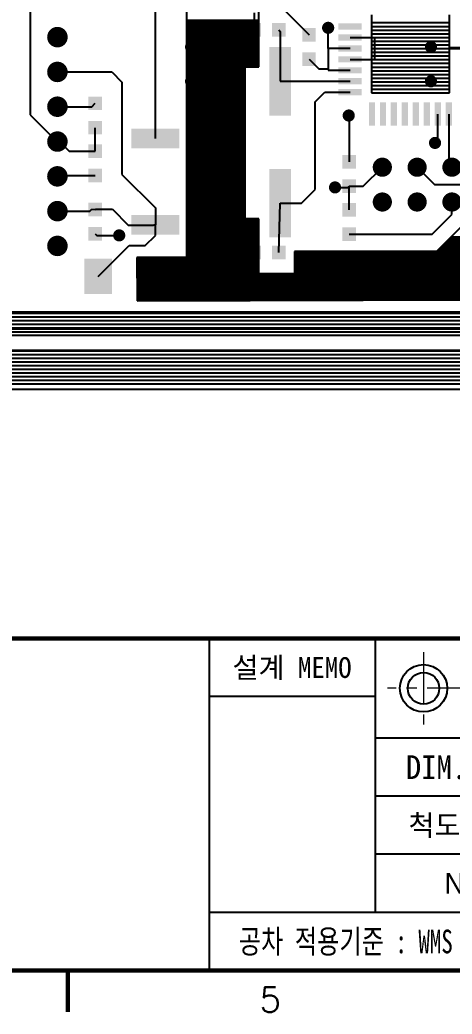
# Model space of a CAD drawing. Extents: x 295 to 953, y 10 to 290.
# Drawn here: x 681.2 to 733.3, y 9.8 to 129.5 of the extents above; entities that cross this region are included whole.
import ezdxf
from ezdxf.enums import TextEntityAlignment as Align

# ---------------------------------------------------------------- set-up
doc = ezdxf.new("R2010")
doc.units = 0
doc.header["$LTSCALE"] = 5
doc.header["$MEASUREMENT"] = 0
doc.linetypes.add('CENTER', pattern=[2, 1.25, -0.25, 0.25, -0.25])
doc.layers.get('0').update_dxf_attribs({"linetype": 'CONTINUOUS', "lineweight": 25})
doc.layers.add('2', color=2, linetype='CENTER', lineweight=13)
for name, color, linetype in [('COMP_GB', 1, 'CONTINUOUS'), ('SHEET', 3, 'CONTINUOUS'), ('문자', 4, 'CONTINUOUS'), ('테두리', 3, 'CONTINUOUS')]:
    doc.layers.add(name, color=color, linetype=linetype)
doc.styles.get("Standard").update_dxf_attribs({"font": 'simplex.shx'})
doc.styles.add('굴림', font='')
doc.styles.add('굴림체', font='')
doc.styles.get('굴림').set_extended_font_data('Gulim')
doc.styles.get('굴림체').set_extended_font_data('GulimChe')

# ---------------------------------------------------------------- blocks, each defined once
blk = doc.blocks.new('C')
at = {"layer": '2'}
for p, q in [((252.83, 53.35), (252.83, 44.65)), ((269.53, 49), (248.48, 49))]:
    blk.add_line(p, q, dxfattribs=at)
at = {"layer": 'SHEET'}
for p, q in [((227, 55), (227, 15)), ((247, 55), (247, 22)), ((247, 48), (227, 48)), ((333, 43), (247, 43)), ((333, 36), (247, 36)), ((311, 29), (247, 29)), ((311, 22), (227, 22))]:
    blk.add_line(p, q, dxfattribs=at)
at = {"layer": 'SHEET', "color": 4}
for radius in [2.85, 1.9]:
    blk.add_circle((252.83, 49), radius, dxfattribs=at)
at = {"layer": '테두리', "const_width": 0.5}
for points in [[(15, 285), (15, 15), (405, 15), (405, 285), (15, 285)], [(15, 55), (405, 55)], [(210, 10), (210, 15)]]:
    blk.add_lwpolyline(points, dxfattribs=at)
at = {"layer": '문자', "style": '굴림체'}
for s, height, p in [('설계 MEMO', 2.5, (237, 51.5)), ('DIM.IN mm', 2.85, (259, 39.5)), ('척도 SCALE', 2.5, (259, 32.5))]:
    blk.add_text(s, height=height, dxfattribs=at).set_placement(p, align=Align.MIDDLE_CENTER)
at = {"layer": '문자', "style": '굴림체', "width": 0.75}
blk.add_text('공차 적용기준 : WMS C 40201', height=2.85, dxfattribs=at).set_placement((249, 18.5), align=Align.MIDDLE_CENTER)
at = {"layer": '문자'}
blk.add_text('5', height=3, dxfattribs=at).set_placement((234.38, 11.5), align=Align.MIDDLE)

msp = doc.modelspace()

# ---------------------------------------------------------------- linework, layer by layer
for points, const_width in [([(685.11, 127.44, 1), (686.34, 127.44, 1)], 1.24), ([(717.96, 128.56, 1), (718.69, 128.56, 1)], 0.733), ([(701.46, 126.25, 1), (702.19, 126.25, 1)], 0.733), ([(705.59, 126.25, 1), (706.32, 126.25, 1)], 0.733), ([(730.34, 126.25, 1), (731.07, 126.25, 1)], 0.733), ([(685.11, 123.25, 1), (686.34, 123.25, 1)], 1.24), ([(701.46, 122.12, 1), (702.19, 122.12, 1)], 0.733), ([(705.59, 122.12, 1), (706.32, 122.12, 1)], 0.733), ([(730.34, 122.12, 1), (731.07, 122.12, 1)], 0.733), ([(685.11, 119.06, 1), (686.34, 119.06, 1)], 1.24), ([(702.62, 118, 1), (703.35, 118, 1)], 0.733), ([(705.59, 118, 1), (706.32, 118, 1)], 0.733), ([(720.44, 118, 1), (721.17, 118, 1)], 0.733), ([(685.11, 114.86, 1), (686.34, 114.86, 1)], 1.24), ([(730.83, 114.7, 1), (731.56, 114.7, 1)], 0.733), ([(702.62, 113.88, 1), (703.35, 113.88, 1)], 0.733), ([(705.59, 113.88, 1), (706.32, 113.88, 1)], 0.733), ([(724.27, 111.77, 1), (725.43, 111.77, 1)], 1.15), ([(728.46, 111.77, 1), (729.62, 111.77, 1)], 1.15), ([(732.65, 111.77, 1), (733.81, 111.77, 1)], 1.15), ([(685.11, 110.67, 1), (686.34, 110.67, 1)], 1.24), ([(702.78, 109.75, 1), (703.51, 109.75, 1)], 0.733), ([(705.59, 109.75, 1), (706.32, 109.75, 1)], 0.733), ([(718.79, 109.34, 1), (719.52, 109.34, 1)], 0.733), ([(724.27, 107.58, 1), (725.43, 107.58, 1)], 1.15), ([(728.46, 107.58, 1), (729.62, 107.58, 1)], 1.15), ([(732.65, 107.58, 1), (733.81, 107.58, 1)], 1.15), ([(685.11, 106.48, 1), (686.34, 106.48, 1)], 1.24), ([(702.78, 105.62, 1), (703.51, 105.62, 1)], 0.733), ([(705.59, 105.62, 1), (706.32, 105.62, 1)], 0.733), ([(692.8, 103.56, 1), (693.53, 103.56, 1)], 0.733), ([(685.11, 102.29, 1), (686.34, 102.29, 1)], 1.24), ([(702.95, 101.33, 1), (703.68, 101.33, 1)], 0.733), ([(705.59, 101.5, 1), (706.32, 101.5, 1)], 0.733), ([(701.46, 97.38, 1), (702.19, 97.38, 1)], 0.733), ([(705.59, 97.38, 1), (706.32, 97.38, 1)], 0.733), ([(709.71, 97.38, 1), (710.44, 97.38, 1)], 0.733), ([(713.84, 97.38, 1), (714.57, 97.38, 1)], 0.733), ([(717.96, 97.38, 1), (718.69, 97.38, 1)], 0.733), ([(722.09, 97.38, 1), (722.82, 97.38, 1)], 0.733), ([(726.21, 97.38, 1), (726.94, 97.38, 1)], 0.733), ([(730.34, 97.38, 1), (731.07, 97.38, 1)], 0.733)]:
    msp.add_lwpolyline(points, format="xyb", close=True, dxfattribs=dict(const_width=const_width))
for points in [[(710.25, 129.13), (710.25, 127.5), (708.62, 129.13), (708.62, 127.5)], [(713.19, 129.13), (713.19, 127.5), (711.55, 129.13), (711.55, 127.5)], [(716.83, 128.53), (716.83, 126.9), (715.2, 128.53), (715.2, 126.9)], [(722.37, 129.1), (722.37, 128.35), (719.56, 129.1), (719.56, 128.35)], [(722.37, 127.78), (722.37, 127.03), (719.56, 127.78), (719.56, 127.03)], [(713.87, 126.25), (713.87, 118), (711.23, 126.25), (711.23, 118)], [(722.37, 126.46), (722.37, 125.71), (719.56, 126.46), (719.56, 125.71)], [(716.83, 125.6), (716.83, 123.97), (715.2, 125.6), (715.2, 123.97)], [(722.37, 125.14), (722.37, 124.39), (719.56, 125.14), (719.56, 124.39)], [(722.37, 123.82), (722.37, 123.07), (719.56, 123.82), (719.56, 123.07)], [(722.37, 122.5), (722.37, 121.75), (719.56, 122.5), (719.56, 121.75)], [(722.37, 121.18), (722.37, 120.43), (719.56, 121.18), (719.56, 120.43)], [(691.09, 120.28), (691.09, 118.65), (689.46, 120.28), (689.46, 118.65)], [(723.98, 119.57), (723.98, 116.76), (723.23, 119.57), (723.23, 116.76)], [(725.3, 119.57), (725.3, 116.76), (724.55, 119.57), (724.55, 116.76)], [(726.62, 119.57), (726.62, 116.76), (725.87, 119.57), (725.87, 116.76)], [(727.94, 119.57), (727.94, 116.76), (727.19, 119.57), (727.19, 116.76)], [(729.26, 119.57), (729.26, 116.76), (728.51, 119.57), (728.51, 116.76)], [(730.58, 119.57), (730.58, 116.76), (729.83, 119.57), (729.83, 116.76)], [(731.9, 119.57), (731.9, 116.76), (731.15, 119.57), (731.15, 116.76)], [(733.22, 119.57), (733.22, 116.76), (732.47, 119.57), (732.47, 116.76)], [(691.09, 117.35), (691.09, 115.72), (689.46, 117.35), (689.46, 115.72)], [(700.41, 116.42), (700.41, 114.03), (694.63, 116.42), (694.63, 114.03)], [(691.09, 114.51), (691.09, 112.87), (689.46, 114.51), (689.46, 112.87)], [(721.67, 113.23), (721.67, 111.6), (720.04, 113.23), (720.04, 111.6)], [(691.09, 111.58), (691.09, 109.94), (689.46, 111.58), (689.46, 109.94)], [(713.87, 111.57), (713.87, 103.31), (711.23, 111.57), (711.23, 103.31)], [(721.67, 110.3), (721.67, 108.67), (720.04, 110.3), (720.04, 108.67)], [(691.09, 107.5), (691.09, 105.86), (689.46, 107.5), (689.46, 105.86)], [(721.67, 107.46), (721.67, 105.82), (720.04, 107.46), (720.04, 105.82)], [(700.41, 106.02), (700.41, 103.63), (694.63, 106.02), (694.63, 103.63)], [(691.09, 104.56), (691.09, 102.93), (689.46, 104.56), (689.46, 102.93)], [(721.67, 104.52), (721.67, 102.89), (720.04, 104.52), (720.04, 102.89)], [(710.25, 102.32), (710.25, 100.68), (708.62, 102.32), (708.62, 100.68)], [(713.19, 102.32), (713.19, 100.68), (711.55, 102.32), (711.55, 100.68)], [(692.29, 100.75), (692.29, 96.48), (688.98, 100.75), (688.98, 96.48)], [(699, 100.75), (699, 96.48), (695.69, 100.75), (695.69, 96.48)]]:
    msp.add_solid(points)
at = {"layer": 'COMP_GB', "color": 7}
for p, q in [((682.44, 145.11), (682.44, 118.07)), ((709.99, 123.86), (709.99, 133.64)), ((697.52, 115.22), (697.52, 132.03)), ((701.25, 132.35), (701.25, 100.9)), ((713.05, 130.69), (716.02, 127.72)), ((701.25, 129.49), (709.99, 129.49)), ((709.44, 128.31), (709.44, 130.38)), ((723.53, 130.13), (723.53, 120.72)), ((732.93, 126.17), (732.93, 130.13)), ((701.25, 129.34), (709.99, 129.34)), ((701.25, 129.19), (709.99, 129.19)), ((701.25, 129.04), (709.99, 129.04)), ((701.25, 128.89), (709.99, 128.89)), ((701.25, 128.73), (709.99, 128.73)), ((701.25, 128.58), (709.99, 128.58)), ((701.25, 128.43), (709.99, 128.43)), ((701.25, 128.28), (709.99, 128.28)), ((712.37, 128.31), (712.55, 128.13)), ((718.33, 126.08), (718.33, 128.56)), ((723.53, 129.19), (732.93, 129.19)), ((723.53, 128.74), (732.93, 128.74)), ((723.53, 128.3), (732.93, 128.3)), ((701.25, 128.13), (709.99, 128.13)), ((701.25, 127.98), (709.99, 127.98)), ((701.25, 127.83), (709.99, 127.83)), ((701.25, 127.68), (709.99, 127.68)), ((701.25, 127.53), (709.99, 127.53)), ((701.25, 127.38), (709.99, 127.38)), ((701.25, 127.23), (709.99, 127.23)), ((701.25, 127.08), (709.99, 127.08)), ((712.55, 128.13), (712.55, 122.12)), ((720.97, 127.4), (723.94, 127.4)), ((723.53, 127.85), (732.93, 127.85)), ((723.53, 127.4), (732.93, 127.4)), ((723.53, 126.96), (732.93, 126.96)), ((723.94, 124.76), (723.94, 127.4)), ((701.25, 126.92), (709.99, 126.92)), ((701.25, 126.77), (709.99, 126.77)), ((701.25, 126.62), (709.99, 126.62)), ((701.25, 126.47), (709.99, 126.47)), ((701.25, 126.32), (709.99, 126.32)), ((701.25, 126.17), (709.99, 126.17)), ((701.25, 126.02), (709.99, 126.02)), ((701.25, 125.87), (709.99, 125.87)), ((720.97, 126.08), (718.33, 126.08)), ((718.33, 126.08), (718.33, 123.61)), ((723.53, 126.51), (732.93, 126.51)), ((723.53, 126.07), (732.93, 126.07)), ((737.86, 126.17), (732.93, 126.17)), ((732.93, 120.72), (732.93, 126.08)), ((732.93, 126.08), (737.82, 126.08)), ((701.25, 125.72), (709.99, 125.72)), ((701.25, 125.57), (709.99, 125.57)), ((701.25, 125.42), (709.99, 125.42)), ((701.25, 125.26), (709.99, 125.26)), ((701.25, 125.11), (709.99, 125.11)), ((701.25, 124.96), (709.99, 124.96)), ((701.25, 124.81), (709.99, 124.81)), ((701.25, 124.66), (709.99, 124.66)), ((716.02, 124.78), (717.19, 123.61)), ((720.97, 124.76), (723.94, 124.76)), ((723.53, 125.62), (732.93, 125.62)), ((723.53, 125.18), (732.93, 125.18)), ((723.53, 124.73), (732.93, 124.73)), ((701.25, 124.51), (709.99, 124.51)), ((701.25, 124.36), (709.99, 124.36)), ((701.25, 124.21), (709.99, 124.21)), ((701.25, 124.06), (709.99, 124.06)), ((701.25, 123.91), (709.99, 123.91)), ((701.25, 123.76), (708.34, 123.76)), ((701.25, 123.61), (708.34, 123.61)), ((701.25, 123.45), (708.34, 123.45)), ((708.34, 105.54), (708.34, 123.86)), ((708.34, 123.86), (709.99, 123.86)), ((717.19, 123.61), (718.33, 123.61)), ((718.33, 123.61), (718.33, 123.45)), ((718.33, 123.45), (720.97, 123.45)), ((723.53, 124.29), (732.93, 124.29)), ((723.53, 123.84), (732.93, 123.84)), ((723.53, 123.39), (732.93, 123.39)), ((685.72, 123.25), (692.27, 123.25)), ((692.27, 123.25), (693.49, 122.03)), ((701.25, 123.3), (708.34, 123.3)), ((701.25, 123.15), (708.34, 123.15)), ((701.25, 123), (708.34, 123)), ((701.25, 122.85), (708.34, 122.85)), ((701.25, 122.7), (708.34, 122.7)), ((701.25, 122.55), (708.34, 122.55)), ((701.25, 122.4), (708.34, 122.4)), ((701.25, 122.25), (708.34, 122.25)), ((723.53, 122.95), (732.93, 122.95)), ((723.53, 122.5), (732.93, 122.5)), ((693.49, 122.03), (693.49, 110.9)), ((701.25, 122.1), (708.34, 122.1)), ((701.25, 121.95), (708.34, 121.95)), ((701.25, 121.79), (708.34, 121.79)), ((701.25, 121.64), (708.34, 121.64)), ((701.25, 121.49), (708.34, 121.49)), ((701.25, 121.34), (708.34, 121.34)), ((701.25, 121.19), (708.34, 121.19)), ((701.25, 121.04), (708.34, 121.04)), ((712.55, 122.12), (720.97, 122.12)), ((723.53, 122.06), (732.93, 122.06)), ((723.53, 121.61), (732.93, 121.61)), ((723.53, 121.17), (732.93, 121.17)), ((701.25, 120.89), (708.34, 120.89)), ((701.25, 120.74), (708.34, 120.74)), ((701.25, 120.59), (708.34, 120.59)), ((701.25, 120.44), (708.34, 120.44)), ((701.25, 120.29), (708.34, 120.29)), ((701.25, 120.13), (708.34, 120.13)), ((701.25, 119.98), (708.34, 119.98)), ((701.25, 119.83), (708.34, 119.83)), ((716.76, 119.65), (717.92, 120.8)), ((717.92, 120.8), (720.97, 120.8)), ((723.53, 120.72), (732.93, 120.72)), ((685.72, 119.06), (689.87, 119.06)), ((689.87, 119.06), (690.28, 119.47)), ((701.25, 119.68), (708.34, 119.68)), ((701.25, 119.53), (708.34, 119.53)), ((701.25, 119.38), (708.34, 119.38)), ((701.25, 119.23), (708.34, 119.23)), ((701.25, 119.08), (708.34, 119.08)), ((701.25, 118.93), (708.34, 118.93)), ((701.25, 118.78), (708.34, 118.78)), ((701.25, 118.63), (708.34, 118.63)), ((716.76, 109.09), (716.76, 119.65)), ((682.44, 118.07), (685.64, 114.86)), ((701.25, 118.48), (708.34, 118.48)), ((701.25, 118.32), (708.34, 118.32)), ((701.25, 118.17), (708.34, 118.17)), ((701.25, 118.02), (708.34, 118.02)), ((701.25, 117.87), (708.34, 117.87)), ((701.25, 117.72), (708.34, 117.72)), ((701.25, 117.57), (708.34, 117.57)), ((701.25, 117.42), (708.34, 117.42)), ((720.8, 118), (720.86, 117.95)), ((720.86, 117.95), (720.86, 112.42)), ((731.53, 115.03), (731.53, 118.16)), ((732.85, 118.16), (732.85, 112.16)), ((690.28, 113.69), (690.28, 116.53)), ((701.25, 117.27), (708.34, 117.27)), ((701.25, 117.12), (708.34, 117.12)), ((701.25, 116.97), (708.34, 116.97)), ((701.25, 116.82), (708.34, 116.82)), ((701.25, 116.66), (708.34, 116.66)), ((701.25, 116.51), (708.34, 116.51)), ((701.25, 116.36), (708.34, 116.36)), ((701.25, 116.21), (708.34, 116.21)), ((701.25, 116.06), (708.34, 116.06)), ((701.25, 115.91), (708.34, 115.91)), ((701.25, 115.76), (708.34, 115.76)), ((701.25, 115.61), (708.34, 115.61)), ((701.25, 115.46), (708.34, 115.46)), ((701.25, 115.31), (708.34, 115.31)), ((701.25, 115.16), (708.34, 115.16)), ((701.25, 115.01), (708.34, 115.01)), ((731.2, 114.7), (731.53, 115.03)), ((685.64, 114.86), (685.72, 114.86)), ((685.72, 114.86), (685.95, 114.86)), ((685.95, 114.86), (687.13, 113.69)), ((701.25, 114.85), (708.34, 114.85)), ((701.25, 114.7), (708.34, 114.7)), ((701.25, 114.55), (708.34, 114.55)), ((701.25, 114.4), (708.34, 114.4)), ((701.25, 114.25), (708.34, 114.25)), ((701.25, 114.1), (708.34, 114.1)), ((701.25, 113.95), (708.34, 113.95)), ((701.25, 113.8), (708.34, 113.8)), ((687.13, 113.69), (690.28, 113.69)), ((701.25, 113.65), (708.34, 113.65)), ((701.25, 113.5), (708.34, 113.5)), ((701.25, 113.35), (708.34, 113.35)), ((701.25, 113.19), (708.34, 113.19)), ((701.25, 113.04), (708.34, 113.04)), ((701.25, 112.89), (708.34, 112.89)), ((701.25, 112.74), (708.34, 112.74)), ((701.25, 112.59), (708.34, 112.59)), ((701.25, 112.44), (708.34, 112.44)), ((701.25, 112.29), (708.34, 112.29)), ((701.25, 112.14), (708.34, 112.14)), ((701.25, 111.99), (708.34, 111.99)), ((701.25, 111.84), (708.34, 111.84)), ((701.25, 111.69), (708.34, 111.69)), ((701.25, 111.53), (708.34, 111.53)), ((722.56, 109.48), (724.85, 111.77)), ((729.04, 111.77), (731.12, 109.7)), ((732.85, 112.16), (733.23, 111.77)), ((685.72, 110.67), (685.81, 110.76)), ((685.81, 110.76), (690.28, 110.76)), ((693.49, 110.9), (697.52, 106.86)), ((701.25, 111.38), (708.34, 111.38)), ((701.25, 111.23), (708.34, 111.23)), ((701.25, 111.08), (708.34, 111.08)), ((701.25, 110.93), (708.34, 110.93)), ((701.25, 110.78), (708.34, 110.78)), ((701.25, 110.63), (708.34, 110.63)), ((701.25, 110.48), (708.34, 110.48)), ((701.25, 110.33), (708.34, 110.33)), ((701.25, 110.18), (708.34, 110.18)), ((701.25, 110.03), (708.34, 110.03)), ((701.25, 109.88), (708.34, 109.88)), ((701.25, 109.72), (708.34, 109.72)), ((701.25, 109.57), (708.34, 109.57)), ((701.25, 109.42), (708.34, 109.42)), ((701.25, 109.27), (708.34, 109.27)), ((701.25, 109.12), (708.34, 109.12)), ((715.11, 107.44), (716.76, 109.09)), ((719.15, 109.34), (720.71, 109.34)), ((720.71, 109.34), (720.86, 109.48)), ((720.86, 106.64), (720.86, 109.48)), ((720.86, 109.48), (722.56, 109.48)), ((731.12, 109.7), (735.65, 109.7)), ((701.25, 108.97), (708.34, 108.97)), ((701.25, 108.82), (708.34, 108.82)), ((701.25, 108.67), (708.34, 108.67)), ((701.25, 108.52), (708.34, 108.52)), ((701.25, 108.37), (708.34, 108.37)), ((701.25, 108.22), (708.34, 108.22)), ((701.25, 108.06), (708.34, 108.06)), ((701.25, 107.91), (708.34, 107.91)), ((689.62, 106.48), (689.87, 106.72)), ((689.87, 106.72), (690.28, 106.68)), ((690.28, 106.68), (690.3, 106.7)), ((690.3, 106.7), (692.34, 106.7)), ((692.34, 106.7), (694.24, 104.8)), ((697.52, 106.86), (697.52, 104.83)), ((701.25, 107.76), (708.34, 107.76)), ((701.25, 107.61), (708.34, 107.61)), ((701.25, 107.46), (708.34, 107.46)), ((701.25, 107.31), (708.34, 107.31)), ((701.25, 107.16), (708.34, 107.16)), ((701.25, 107.01), (708.34, 107.01)), ((701.25, 106.86), (708.34, 106.86)), ((701.25, 106.71), (708.34, 106.71)), ((712.37, 101.5), (712.55, 107.44)), ((712.55, 107.44), (715.11, 107.44)), ((733.23, 107.58), (739.78, 107.58)), ((733.23, 106.07), (733.23, 107.58)), ((685.72, 106.48), (689.62, 106.48)), ((701.25, 106.56), (708.34, 106.56)), ((701.25, 106.41), (708.34, 106.41)), ((701.25, 106.25), (708.34, 106.25)), ((701.25, 106.1), (708.34, 106.1)), ((701.25, 105.95), (708.34, 105.95)), ((701.25, 105.8), (708.34, 105.8)), ((701.25, 105.65), (708.34, 105.65)), ((701.25, 105.5), (709.99, 105.5)), ((709.99, 105.54), (708.34, 105.54)), ((709.99, 98.94), (709.99, 105.54)), ((730.87, 103.71), (733.23, 106.07)), ((735.69, 105.95), (731.36, 101.62)), ((694.24, 104.8), (697.29, 104.8)), ((697.29, 104.8), (697.32, 104.83)), ((697.32, 104.83), (697.52, 104.83)), ((697.52, 103.56), (697.52, 104.83)), ((701.25, 105.35), (709.99, 105.35)), ((701.25, 105.2), (709.99, 105.2)), ((701.25, 105.05), (709.99, 105.05)), ((701.25, 104.9), (709.99, 104.9)), ((701.25, 104.75), (709.99, 104.75)), ((701.25, 104.59), (709.99, 104.59)), ((701.25, 104.44), (709.99, 104.44)), ((701.25, 104.29), (709.99, 104.29)), ((690.28, 103.75), (690.46, 103.56)), ((690.46, 103.56), (693.17, 103.56)), ((696.31, 102.35), (697.52, 103.56)), ((701.25, 104.14), (709.99, 104.14)), ((701.25, 103.99), (709.99, 103.99)), ((701.25, 103.84), (709.99, 103.84)), ((701.25, 103.69), (709.99, 103.69)), ((701.25, 103.54), (709.99, 103.54)), ((701.25, 103.39), (709.99, 103.39)), ((701.25, 103.24), (709.99, 103.24)), ((701.25, 103.09), (709.99, 103.09)), ((720.86, 103.71), (730.87, 103.71)), ((732.82, 103.09), (757.84, 103.09)), ((732.97, 103.24), (757.84, 103.24)), ((733.12, 103.39), (757.84, 103.39)), ((690.64, 98.61), (694.38, 102.35)), ((694.38, 102.35), (696.31, 102.35)), ((701.25, 102.93), (709.99, 102.93)), ((701.25, 102.78), (709.99, 102.78)), ((701.25, 102.63), (709.99, 102.63)), ((701.25, 102.48), (709.99, 102.48)), ((701.25, 102.33), (709.99, 102.33)), ((701.25, 102.18), (709.99, 102.18)), ((701.25, 102.03), (709.99, 102.03)), ((701.25, 101.88), (709.99, 101.88)), ((731.61, 101.88), (757.84, 101.88)), ((731.76, 102.03), (757.84, 102.03)), ((731.91, 102.18), (757.84, 102.18)), ((732.07, 102.33), (757.84, 102.33)), ((732.22, 102.48), (757.84, 102.48)), ((732.37, 102.63), (757.84, 102.63)), ((732.52, 102.78), (757.84, 102.78)), ((732.67, 102.93), (757.84, 102.93)), ((701.25, 100.9), (695.3, 100.9)), ((695.3, 100.9), (695.32, 95.89)), ((695.3, 100.82), (709.99, 100.82)), ((695.3, 100.67), (709.99, 100.67)), ((701.25, 101.73), (709.99, 101.73)), ((701.25, 101.58), (709.99, 101.58)), ((701.25, 101.43), (709.99, 101.43)), ((701.25, 101.28), (709.99, 101.28)), ((701.25, 101.12), (709.99, 101.12)), ((701.25, 100.97), (709.99, 100.97)), ((731.36, 101.62), (714.29, 101.62)), ((714.29, 101.62), (714.29, 98.94)), ((714.29, 101.58), (757.84, 101.58)), ((714.29, 101.43), (757.84, 101.43)), ((714.29, 101.28), (757.84, 101.28)), ((714.29, 101.12), (757.84, 101.12)), ((714.29, 100.97), (757.84, 100.97)), ((714.29, 100.82), (757.84, 100.82)), ((714.29, 100.67), (757.84, 100.67)), ((731.46, 101.73), (757.84, 101.73)), ((695.3, 100.52), (709.99, 100.52)), ((695.3, 100.37), (709.99, 100.37)), ((695.3, 100.22), (709.99, 100.22)), ((695.3, 100.07), (709.99, 100.07)), ((695.3, 99.92), (709.99, 99.92)), ((695.3, 99.77), (709.99, 99.77)), ((695.3, 99.62), (709.99, 99.62)), ((695.3, 99.46), (709.99, 99.46)), ((714.29, 100.52), (757.84, 100.52)), ((714.29, 100.37), (757.84, 100.37)), ((714.29, 100.22), (757.84, 100.22)), ((714.29, 100.07), (757.84, 100.07)), ((714.29, 99.92), (757.84, 99.92)), ((714.29, 99.77), (757.84, 99.77)), ((714.29, 99.62), (757.84, 99.62)), ((714.29, 99.46), (757.84, 99.46)), ((695.31, 99.31), (709.99, 99.31)), ((695.31, 99.16), (709.99, 99.16)), ((695.31, 99.01), (709.99, 99.01)), ((695.31, 98.86), (757.84, 98.86)), ((695.31, 98.71), (757.84, 98.71)), ((695.31, 98.56), (757.84, 98.56)), ((695.31, 98.41), (757.84, 98.41)), ((695.31, 98.26), (757.84, 98.26)), ((714.29, 98.94), (709.99, 98.94)), ((714.29, 99.31), (757.84, 99.31)), ((714.29, 99.16), (757.84, 99.16)), ((714.29, 99.01), (757.84, 99.01)), ((695.31, 98.11), (757.84, 98.11)), ((695.31, 97.96), (757.84, 97.96)), ((695.31, 97.81), (757.84, 97.81)), ((695.31, 97.65), (757.84, 97.65)), ((695.31, 97.5), (757.84, 97.5)), ((695.31, 97.35), (757.84, 97.35)), ((695.31, 97.2), (757.84, 97.2)), ((695.31, 97.05), (757.84, 97.05)), ((695.31, 96.9), (757.84, 96.9)), ((695.31, 96.75), (757.84, 96.75)), ((695.31, 96.6), (757.84, 96.6)), ((695.31, 96.45), (757.84, 96.45)), ((695.32, 95.89), (695.31, 95.89)), ((695.31, 95.89), (695.31, 95.69)), ((695.31, 95.84), (757.84, 95.84)), ((695.31, 95.69), (757.84, 95.83)), ((695.32, 96.3), (757.84, 96.3)), ((695.32, 96.15), (757.84, 96.15)), ((695.32, 95.99), (757.84, 95.99)), ((649.94, 94.19), (763.29, 94.19)), ((649.94, 93.74), (786.97, 93.74)), ((759.17, 94.32), (661.65, 94.32)), ((649.94, 93.3), (786.97, 93.3)), ((649.94, 92.85), (786.97, 92.85)), ((649.94, 92.41), (786.97, 92.41)), ((662.51, 92.31), (762.05, 92.31)), ((649.94, 91.96), (786.97, 91.96)), ((649.94, 91.52), (786.97, 91.52)), ((506.23, 89.67), (868.13, 89.67)), ((506.23, 89.22), (867.68, 89.22)), ((506.23, 88.78), (867.24, 88.78)), ((868.16, 89.7), (516.78, 89.7)), ((506.23, 88.33), (866.79, 88.33)), ((506.23, 87.89), (866.35, 87.89)), ((506.23, 87.44), (865.9, 87.44)), ((506.23, 87), (865.46, 87)), ((506.23, 86.55), (865.01, 86.55)), ((506.23, 86.1), (864.57, 86.1)), ((506.5, 85.66), (864.12, 85.66)), ((863.53, 85), (505.48, 85))]:
    msp.add_line(p, q, dxfattribs=at)

# ---------------------------------------------------------------- block references
msp.add_blockref('C', (476.98, 0))

# ---------------------------------------------------------------- texts
at = {"layer": '문자', "style": '굴림'}
msp.add_text('N / S', height=2.5, dxfattribs=at).set_placement((735.98, 25.5), align=Align.MIDDLE_CENTER)

doc.saveas('drawing.dxf')
